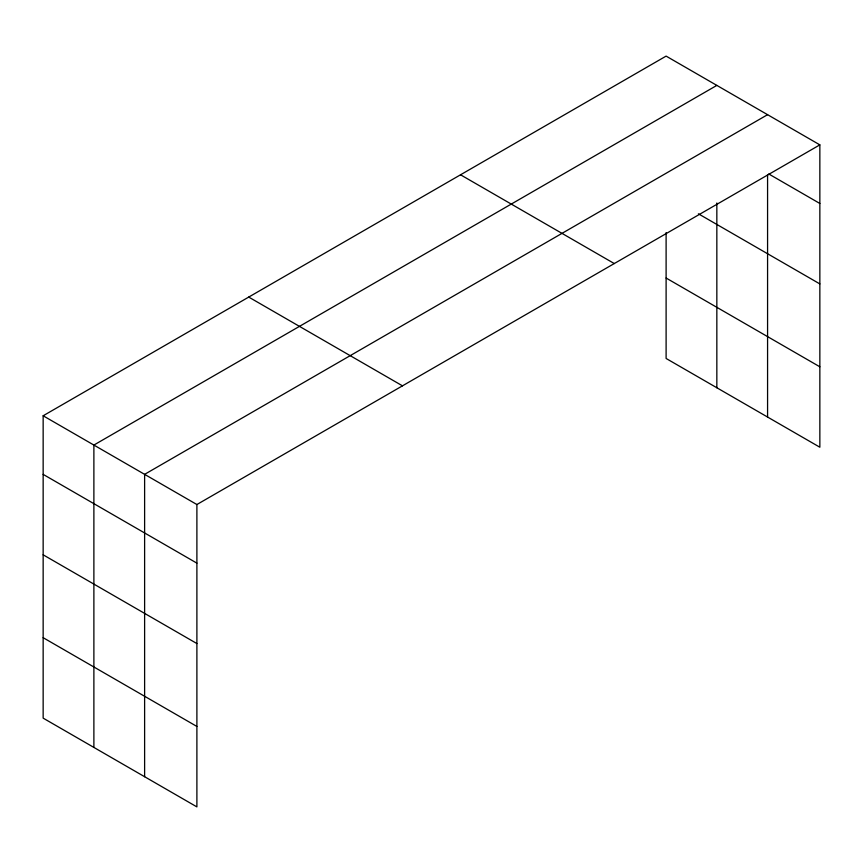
<?xml version="1.0" encoding="UTF-8"?>
<svg xmlns="http://www.w3.org/2000/svg" width="863" height="863" viewBox="0 0 863 863"><rect width="100%" height="100%" fill="white"/><g stroke="black" fill="none" stroke-linecap="round" stroke-linejoin="round"><path stroke-width="1.29" d="M819.85 144.865L666.107 56.106L43.15 415.772L43.15 718.135L196.893 806.894L196.893 504.531L819.85 144.865L819.85 447.228L666.107 358.469L666.107 232.579M716.84 85.394L93.884 445.06L93.884 747.423M767.574 114.682L144.617 474.348L144.617 776.722M768.739 173.959L819.85 203.474M698.394 213.797L819.85 283.916M666.107 278.026L819.85 366.797M460.529 174.79L614.273 263.549M248.727 297.077L402.471 385.837M43.15 415.772L196.893 504.531M43.15 474.37L196.893 563.14M43.15 554.812L196.893 643.571M43.15 637.692L196.893 726.452M767.574 174.639L767.574 417.056M716.84 202.988L716.84 387.767"/></g></svg>
